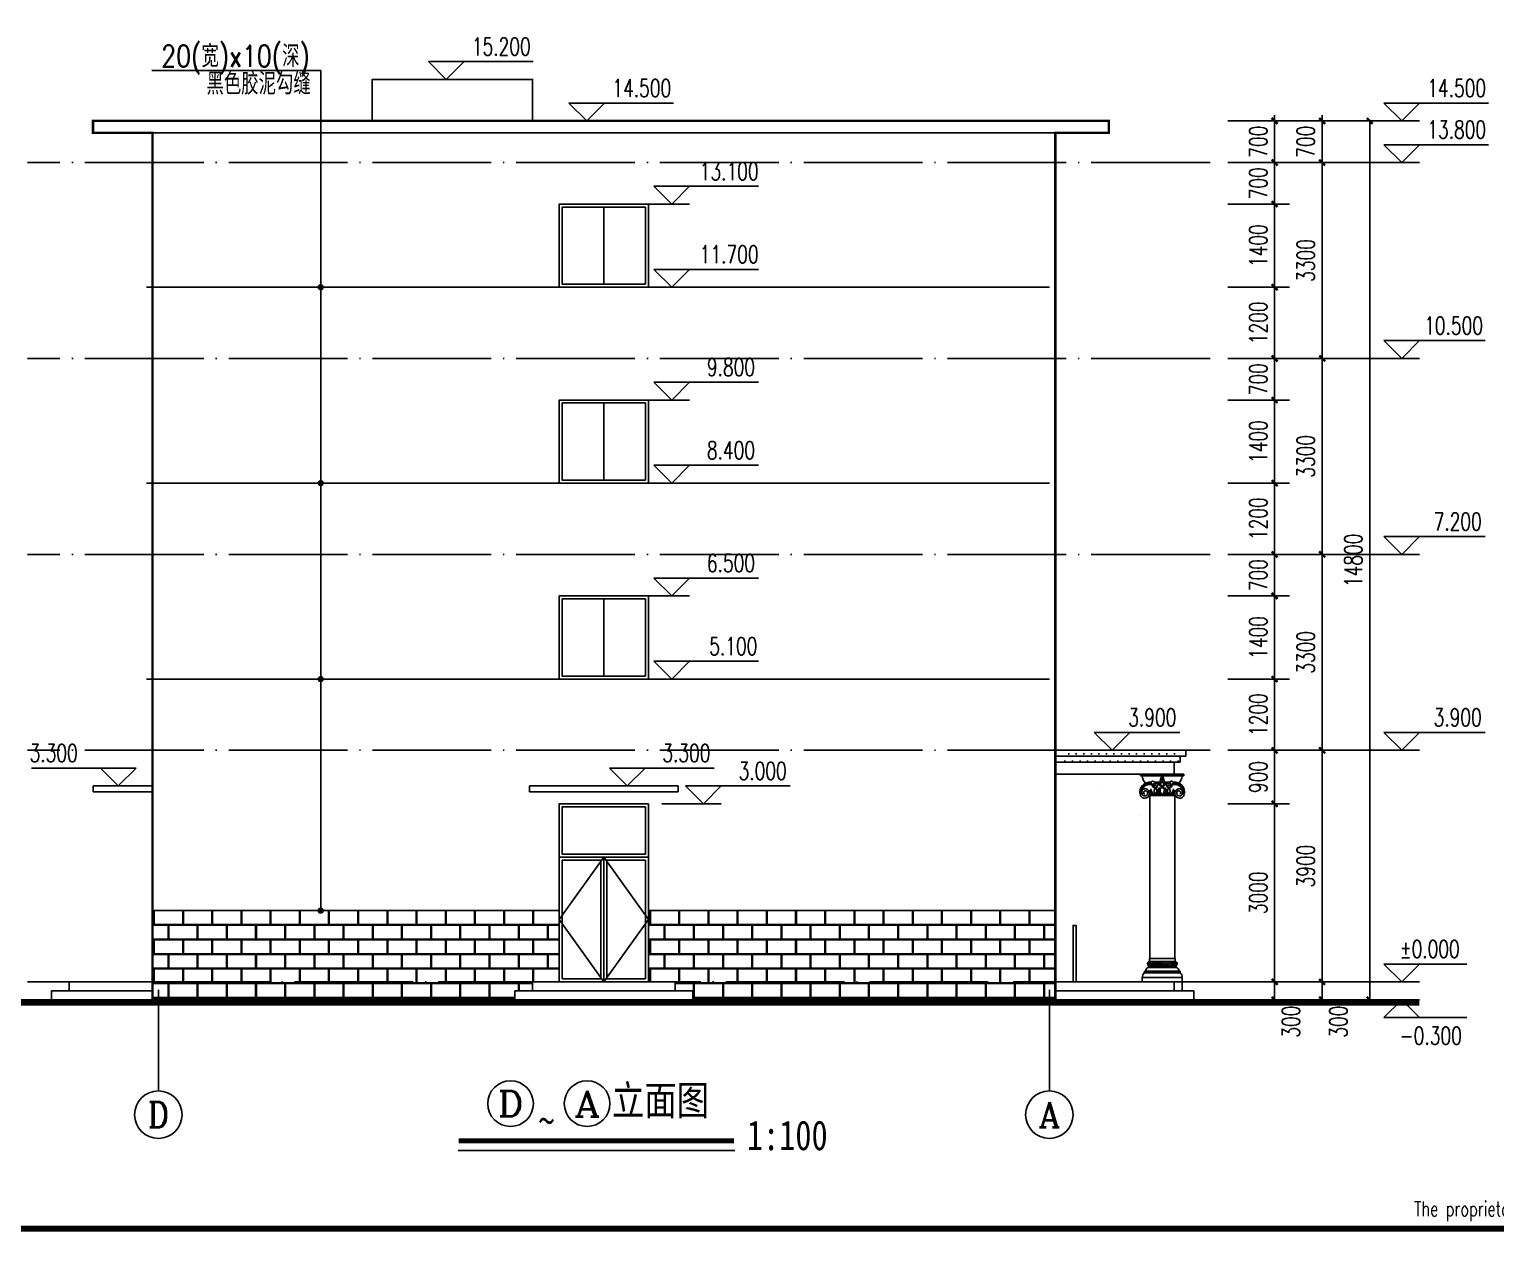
# Model space of a CAD drawing. Extents: x 5904849 to 6011887, y -826029 to -177002.
# Drawn here: x 5918846 to 5943531, y -678942 to -658691 of the extents above; entities that cross this region are included whole.
import ezdxf
from ezdxf.enums import TextEntityAlignment as Align

# ---------------------------------------------------------------- set-up
doc = ezdxf.new("R2010")
doc.units = 0
doc.header["$LTSCALE"] = 1000
doc.header["$MEASUREMENT"] = 0
doc.linetypes.add('DOTE', pattern=[2.42, 2, -0.2, 0.02, -0.2])
doc.layers.get('0').update_dxf_attribs({"linetype": 'CONTINUOUS'})
doc.layers.get('Defpoints').update_dxf_attribs({"linetype": 'CONTINUOUS'})
for name, color, linetype in [('0chuang', 5, 'CONTINUOUS'), ('AXIS', 3, 'CONTINUOUS'), ('AXIS_TEXT', 7, 'CONTINUOUS'), ('DIM_ELEV', 3, 'CONTINUOUS'), ('DOTE', 252, 'CONTINUOUS'), ('PUB_DIM', 3, 'CONTINUOUS'), ('PUB_HATCH', 8, 'CONTINUOUS'), ('PUB_TEXT', 7, 'CONTINUOUS'), ('PUB_TITLE', 4, 'CONTINUOUS'), ('WALL', 2, 'CONTINUOUS'), ('WINDOW', 4, 'CONTINUOUS'), ('图名', 15, 'CONTINUOUS'), ('填充', 251, 'CONTINUOUS')]:
    doc.layers.add(name, color=color, linetype=linetype)
doc.styles.add('_HZTXT', font='txt.shx', dxfattribs={"width": 0.8, "bigfont": 'HZTXT.shx'})
doc.styles.add('_TCH_AXIS', font='COMPLEX', dxfattribs={"bigfont": 'GBCBIG'})
doc.styles.add('_TCH_DIM', font='SIMPLEX', dxfattribs={"bigfont": 'GBCBIG'})
doc.styles.add('_TCH_DIM_T3', font='SIMPLEX', dxfattribs={"width": 0.705882, "bigfont": 'GBCBIG'})
doc.styles.add('COMPLEX', font='COMPLEX')
doc.styles.add('ECEC_TQ', font='txt_l.shx', dxfattribs={"bigfont": 'hztxt_l.shx'})
doc.styles.add('宋体', font='', dxfattribs={"width": 0.7})
doc.styles.get('宋体').set_extended_font_data('SimSun')
doc.dimstyles.new('_TCH_ARCH&&100', dxfattribs={"dimtxt": 297.5, "dimasz": 100, "dimexe": 250, "dimexo": 300, "dimgap": 126.25, "dimtad": 1, "dimdec": 0, "dimzin": 0, "dimdsep": 46, "dimtxsty": '_TCH_DIM_T3', "dimblk": 'ARCHTICK', "dimcen": 0.09, "dimclrt": 7, "dimazin": 2, "dimtfac": 1, "dimtdec": 0, "dimtix": 1, "dimtmove": 2, "dimatfit": 3, "dimfxl": 0, "dimtolj": 1, "dimtzin": 0, "dimarcsym": 0})

# ---------------------------------------------------------------- blocks, each defined once
blk = doc.blocks.new('_ArchTick')
at = {"color": 0, "linetype": 'ByBlock', "const_width": 0.4}
blk.add_lwpolyline([(-0.5, -0.5), (0.5, 0.5)], dxfattribs=at)
blk = doc.blocks.new('*D794')
at = {"layer": 'Defpoints', "color": 0}
for p in [(5938722, -660235), (5939810, -660235), (5938722, -660935)]:
    blk.add_point(p, dxfattribs=at)
at = {"layer": 'PUB_DIM', "color": 0, "lineweight": -2}
for p, q in [((5939022, -660235), (5940060, -660235)), ((5939810, -660235), (5939810, -660135)), ((5939810, -660935), (5939810, -660235)), ((5939022, -660935), (5940060, -660935)), ((5939810, -660935), (5939810, -661035))]:
    blk.add_line(p, q, dxfattribs=at)
at = {"layer": 'PUB_DIM', "color": 0, "lineweight": -2, "xscale": 100, "yscale": 100, "zscale": 100}
for p, rotation in [((5939810, -660235), 270), ((5939810, -660935), 90)]:
    blk.add_blockref('_ArchTick', p, dxfattribs=dict(at, rotation=rotation))
at = {"layer": 'PUB_DIM', "color": 7, "insert": (5939535, -660585), "char_height": 297.5, "attachment_point": 5, "rotation": 90, "style": '_TCH_DIM_T3'}
blk.add_mtext('\\A1;700', dxfattribs=at)
blk = doc.blocks.new('*D795')
at = {"layer": 'Defpoints', "color": 0}
for p in [(5938722, -660935), (5939810, -660935), (5938722, -661635)]:
    blk.add_point(p, dxfattribs=at)
at = {"layer": 'PUB_DIM', "color": 0, "lineweight": -2}
for p, q in [((5939022, -660935), (5940060, -660935)), ((5939810, -660935), (5939810, -660835)), ((5939810, -661635), (5939810, -660935)), ((5939022, -661635), (5940060, -661635)), ((5939810, -661635), (5939810, -661735))]:
    blk.add_line(p, q, dxfattribs=at)
at = {"layer": 'PUB_DIM', "color": 0, "lineweight": -2, "xscale": 100, "yscale": 100, "zscale": 100}
for p, rotation in [((5939810, -660935), 270), ((5939810, -661635), 90)]:
    blk.add_blockref('_ArchTick', p, dxfattribs=dict(at, rotation=rotation))
at = {"layer": 'PUB_DIM', "color": 7, "insert": (5939535, -661285), "char_height": 297.5, "attachment_point": 5, "rotation": 90, "style": '_TCH_DIM_T3'}
blk.add_mtext('\\A1;700', dxfattribs=at)
blk = doc.blocks.new('*D796')
at = {"layer": 'Defpoints', "color": 0}
for p in [(5938722, -661635), (5939810, -661635), (5938722, -663035)]:
    blk.add_point(p, dxfattribs=at)
at = {"layer": 'PUB_DIM', "color": 0, "lineweight": -2}
for p, q in [((5939022, -661635), (5940060, -661635)), ((5939810, -663035), (5939810, -661635)), ((5939022, -663035), (5940060, -663035))]:
    blk.add_line(p, q, dxfattribs=at)
at = {"layer": 'PUB_DIM', "color": 0, "lineweight": -2, "xscale": 100, "yscale": 100, "zscale": 100}
for p, rotation in [((5939810, -661635), 90), ((5939810, -663035), 270)]:
    blk.add_blockref('_ArchTick', p, dxfattribs=dict(at, rotation=rotation))
at = {"layer": 'PUB_DIM', "color": 7, "insert": (5939535, -662335), "char_height": 297.5, "attachment_point": 5, "rotation": 90, "style": '_TCH_DIM_T3'}
blk.add_mtext('\\A1;1400', dxfattribs=at)
blk = doc.blocks.new('*D797')
at = {"layer": 'Defpoints', "color": 0}
for p in [(5938722, -663035), (5939810, -663035), (5938722, -664235)]:
    blk.add_point(p, dxfattribs=at)
at = {"layer": 'PUB_DIM', "color": 0, "lineweight": -2}
for p, q in [((5939022, -663035), (5940060, -663035)), ((5939810, -664235), (5939810, -663035)), ((5939022, -664235), (5940060, -664235))]:
    blk.add_line(p, q, dxfattribs=at)
at = {"layer": 'PUB_DIM', "color": 0, "lineweight": -2, "xscale": 100, "yscale": 100, "zscale": 100}
for p, rotation in [((5939810, -663035), 90), ((5939810, -664235), 270)]:
    blk.add_blockref('_ArchTick', p, dxfattribs=dict(at, rotation=rotation))
at = {"layer": 'PUB_DIM', "color": 7, "insert": (5939535, -663635), "char_height": 297.5, "attachment_point": 5, "rotation": 90, "style": '_TCH_DIM_T3'}
blk.add_mtext('\\A1;1200', dxfattribs=at)
blk = doc.blocks.new('*D798')
at = {"layer": 'Defpoints', "color": 0}
for p in [(5938722, -664235), (5939810, -664235), (5938722, -664935)]:
    blk.add_point(p, dxfattribs=at)
at = {"layer": 'PUB_DIM', "color": 0, "lineweight": -2}
for p, q in [((5939022, -664235), (5940060, -664235)), ((5939810, -664235), (5939810, -664135)), ((5939810, -664935), (5939810, -664235)), ((5939022, -664935), (5940060, -664935)), ((5939810, -664935), (5939810, -665035))]:
    blk.add_line(p, q, dxfattribs=at)
at = {"layer": 'PUB_DIM', "color": 0, "lineweight": -2, "xscale": 100, "yscale": 100, "zscale": 100}
for p, rotation in [((5939810, -664235), 270), ((5939810, -664935), 90)]:
    blk.add_blockref('_ArchTick', p, dxfattribs=dict(at, rotation=rotation))
at = {"layer": 'PUB_DIM', "color": 7, "insert": (5939535, -664585), "char_height": 297.5, "attachment_point": 5, "rotation": 90, "style": '_TCH_DIM_T3'}
blk.add_mtext('\\A1;700', dxfattribs=at)
blk = doc.blocks.new('*D799')
at = {"layer": 'Defpoints', "color": 0}
for p in [(5938722, -664935), (5939810, -664935), (5938722, -666335)]:
    blk.add_point(p, dxfattribs=at)
at = {"layer": 'PUB_DIM', "color": 0, "lineweight": -2}
for p, q in [((5939022, -664935), (5940060, -664935)), ((5939810, -666335), (5939810, -664935)), ((5939022, -666335), (5940060, -666335))]:
    blk.add_line(p, q, dxfattribs=at)
at = {"layer": 'PUB_DIM', "color": 0, "lineweight": -2, "xscale": 100, "yscale": 100, "zscale": 100}
for p, rotation in [((5939810, -664935), 90), ((5939810, -666335), 270)]:
    blk.add_blockref('_ArchTick', p, dxfattribs=dict(at, rotation=rotation))
at = {"layer": 'PUB_DIM', "color": 7, "insert": (5939535, -665635), "char_height": 297.5, "attachment_point": 5, "rotation": 90, "style": '_TCH_DIM_T3'}
blk.add_mtext('\\A1;1400', dxfattribs=at)
blk = doc.blocks.new('*D800')
at = {"layer": 'Defpoints', "color": 0}
for p in [(5938722, -666335), (5939810, -666335), (5938722, -667535)]:
    blk.add_point(p, dxfattribs=at)
at = {"layer": 'PUB_DIM', "color": 0, "lineweight": -2}
for p, q in [((5939022, -666335), (5940060, -666335)), ((5939810, -667535), (5939810, -666335)), ((5939022, -667535), (5940060, -667535))]:
    blk.add_line(p, q, dxfattribs=at)
at = {"layer": 'PUB_DIM', "color": 0, "lineweight": -2, "xscale": 100, "yscale": 100, "zscale": 100}
for p, rotation in [((5939810, -666335), 90), ((5939810, -667535), 270)]:
    blk.add_blockref('_ArchTick', p, dxfattribs=dict(at, rotation=rotation))
at = {"layer": 'PUB_DIM', "color": 7, "insert": (5939535, -666935), "char_height": 297.5, "attachment_point": 5, "rotation": 90, "style": '_TCH_DIM_T3'}
blk.add_mtext('\\A1;1200', dxfattribs=at)
blk = doc.blocks.new('*D801')
at = {"layer": 'Defpoints', "color": 0}
for p in [(5938722, -667535), (5939810, -667535), (5938722, -668235)]:
    blk.add_point(p, dxfattribs=at)
at = {"layer": 'PUB_DIM', "color": 0, "lineweight": -2}
for p, q in [((5939810, -667535), (5939810, -667435)), ((5939022, -667535), (5940060, -667535)), ((5939810, -668235), (5939810, -667535)), ((5939022, -668235), (5940060, -668235)), ((5939810, -668235), (5939810, -668335))]:
    blk.add_line(p, q, dxfattribs=at)
at = {"layer": 'PUB_DIM', "color": 0, "lineweight": -2, "xscale": 100, "yscale": 100, "zscale": 100}
for p, rotation in [((5939810, -667535), 270), ((5939810, -668235), 90)]:
    blk.add_blockref('_ArchTick', p, dxfattribs=dict(at, rotation=rotation))
at = {"layer": 'PUB_DIM', "color": 7, "insert": (5939535, -667885), "char_height": 297.5, "attachment_point": 5, "rotation": 90, "style": '_TCH_DIM_T3'}
blk.add_mtext('\\A1;700', dxfattribs=at)
blk = doc.blocks.new('*D802')
at = {"layer": 'Defpoints', "color": 0}
for p in [(5938722, -668235), (5939810, -668235), (5938722, -669635)]:
    blk.add_point(p, dxfattribs=at)
at = {"layer": 'PUB_DIM', "color": 0, "lineweight": -2}
for p, q in [((5939022, -668235), (5940060, -668235)), ((5939810, -669635), (5939810, -668235)), ((5939022, -669635), (5940060, -669635))]:
    blk.add_line(p, q, dxfattribs=at)
at = {"layer": 'PUB_DIM', "color": 0, "lineweight": -2, "xscale": 100, "yscale": 100, "zscale": 100}
for p, rotation in [((5939810, -668235), 90), ((5939810, -669635), 270)]:
    blk.add_blockref('_ArchTick', p, dxfattribs=dict(at, rotation=rotation))
at = {"layer": 'PUB_DIM', "color": 7, "insert": (5939535, -668935), "char_height": 297.5, "attachment_point": 5, "rotation": 90, "style": '_TCH_DIM_T3'}
blk.add_mtext('\\A1;1400', dxfattribs=at)
blk = doc.blocks.new('*D803')
at = {"layer": 'Defpoints', "color": 0}
for p in [(5938722, -669635), (5939810, -669635), (5938722, -670835)]:
    blk.add_point(p, dxfattribs=at)
at = {"layer": 'PUB_DIM', "color": 0, "lineweight": -2}
for p, q in [((5939022, -669635), (5940060, -669635)), ((5939810, -670835), (5939810, -669635)), ((5939022, -670835), (5940060, -670835))]:
    blk.add_line(p, q, dxfattribs=at)
at = {"layer": 'PUB_DIM', "color": 0, "lineweight": -2, "xscale": 100, "yscale": 100, "zscale": 100}
for p, rotation in [((5939810, -669635), 90), ((5939810, -670835), 270)]:
    blk.add_blockref('_ArchTick', p, dxfattribs=dict(at, rotation=rotation))
at = {"layer": 'PUB_DIM', "color": 7, "insert": (5939535, -670235), "char_height": 297.5, "attachment_point": 5, "rotation": 90, "style": '_TCH_DIM_T3'}
blk.add_mtext('\\A1;1200', dxfattribs=at)
blk = doc.blocks.new('*D804')
at = {"layer": 'Defpoints', "color": 0}
for p in [(5938722, -670835), (5939810, -670835), (5938722, -671735)]:
    blk.add_point(p, dxfattribs=at)
at = {"layer": 'PUB_DIM', "color": 0, "lineweight": -2}
for p, q in [((5939022, -670835), (5940060, -670835)), ((5939810, -671735), (5939810, -670835)), ((5939022, -671735), (5940060, -671735))]:
    blk.add_line(p, q, dxfattribs=at)
at = {"layer": 'PUB_DIM', "color": 0, "lineweight": -2, "xscale": 100, "yscale": 100, "zscale": 100}
for p, rotation in [((5939810, -670835), 90), ((5939810, -671735), 270)]:
    blk.add_blockref('_ArchTick', p, dxfattribs=dict(at, rotation=rotation))
at = {"layer": 'PUB_DIM', "color": 7, "insert": (5939535, -671285), "char_height": 297.5, "attachment_point": 5, "rotation": 90, "style": '_TCH_DIM_T3'}
blk.add_mtext('\\A1;900', dxfattribs=at)
blk = doc.blocks.new('*D805')
at = {"layer": 'Defpoints', "color": 0}
for p in [(5938722, -671735), (5939810, -671735), (5938722, -674735)]:
    blk.add_point(p, dxfattribs=at)
at = {"layer": 'PUB_DIM', "color": 0, "lineweight": -2}
for p, q in [((5939022, -671735), (5940060, -671735)), ((5939810, -674735), (5939810, -671735)), ((5939022, -674735), (5940060, -674735))]:
    blk.add_line(p, q, dxfattribs=at)
at = {"layer": 'PUB_DIM', "color": 0, "lineweight": -2, "xscale": 100, "yscale": 100, "zscale": 100}
for p, rotation in [((5939810, -671735), 90), ((5939810, -674735), 270)]:
    blk.add_blockref('_ArchTick', p, dxfattribs=dict(at, rotation=rotation))
at = {"layer": 'PUB_DIM', "color": 7, "insert": (5939535, -673235), "char_height": 297.5, "attachment_point": 5, "rotation": 90, "style": '_TCH_DIM_T3'}
blk.add_mtext('\\A1;3000', dxfattribs=at)
blk = doc.blocks.new('*D806')
at = {"layer": 'Defpoints', "color": 0}
for p in [(5938722, -674735), (5939810, -674735), (5938722, -675035)]:
    blk.add_point(p, dxfattribs=at)
at = {"layer": 'PUB_DIM', "color": 0, "lineweight": -2}
for p, q in [((5939022, -674735), (5940060, -674735)), ((5939810, -675035), (5939810, -674735)), ((5939022, -675035), (5940060, -675035))]:
    blk.add_line(p, q, dxfattribs=at)
at = {"layer": 'PUB_DIM', "color": 0, "lineweight": -2, "xscale": 100, "yscale": 100, "zscale": 100}
for p, rotation in [((5939810, -674735), 90), ((5939810, -675035), 270)]:
    blk.add_blockref('_ArchTick', p, dxfattribs=dict(at, rotation=rotation))
at = {"layer": 'PUB_DIM', "color": 7, "insert": (5940085, -675405), "char_height": 297.5, "attachment_point": 5, "rotation": 90, "style": '_TCH_DIM_T3'}
blk.add_mtext('\\A1;300', dxfattribs=at)
blk = doc.blocks.new('*D807')
at = {"layer": 'Defpoints', "color": 0}
for p in [(5938722, -660235), (5941410, -660235), (5938722, -675035)]:
    blk.add_point(p, dxfattribs=at)
at = {"layer": 'PUB_DIM', "color": 0, "lineweight": -2}
for p, q in [((5939022, -660235), (5941660, -660235)), ((5941410, -675035), (5941410, -660235)), ((5939022, -675035), (5941660, -675035))]:
    blk.add_line(p, q, dxfattribs=at)
at = {"layer": 'PUB_DIM', "color": 0, "lineweight": -2, "xscale": 100, "yscale": 100, "zscale": 100}
for p, rotation in [((5941410, -660235), 90), ((5941410, -675035), 270)]:
    blk.add_blockref('_ArchTick', p, dxfattribs=dict(at, rotation=rotation))
at = {"layer": 'PUB_DIM', "color": 7, "insert": (5941135, -667635), "char_height": 297.5, "attachment_point": 5, "rotation": 90, "style": '_TCH_DIM_T3'}
blk.add_mtext('\\A1;14800', dxfattribs=at)
blk = doc.blocks.new('*D808')
at = {"layer": 'Defpoints', "color": 0}
for p in [(5938722, -660235), (5940610, -660235), (5938722, -660935)]:
    blk.add_point(p, dxfattribs=at)
at = {"layer": 'PUB_DIM', "color": 0, "lineweight": -2}
for p, q in [((5939022, -660235), (5940860, -660235)), ((5940610, -660235), (5940610, -660135)), ((5940610, -660935), (5940610, -660235)), ((5939022, -660935), (5940860, -660935)), ((5940610, -660935), (5940610, -661035))]:
    blk.add_line(p, q, dxfattribs=at)
at = {"layer": 'PUB_DIM', "color": 0, "lineweight": -2, "xscale": 100, "yscale": 100, "zscale": 100}
for p, rotation in [((5940610, -660235), 270), ((5940610, -660935), 90)]:
    blk.add_blockref('_ArchTick', p, dxfattribs=dict(at, rotation=rotation))
at = {"layer": 'PUB_DIM', "color": 7, "insert": (5940335, -660585), "char_height": 297.5, "attachment_point": 5, "rotation": 90, "style": '_TCH_DIM_T3'}
blk.add_mtext('\\A1;700', dxfattribs=at)
blk = doc.blocks.new('*D809')
at = {"layer": 'Defpoints', "color": 0}
for p in [(5938722, -660935), (5940610, -660935), (5938722, -664235)]:
    blk.add_point(p, dxfattribs=at)
at = {"layer": 'PUB_DIM', "color": 0, "lineweight": -2}
for p, q in [((5939022, -660935), (5940860, -660935)), ((5940610, -664235), (5940610, -660935)), ((5939022, -664235), (5940860, -664235))]:
    blk.add_line(p, q, dxfattribs=at)
at = {"layer": 'PUB_DIM', "color": 0, "lineweight": -2, "xscale": 100, "yscale": 100, "zscale": 100}
for p, rotation in [((5940610, -660935), 90), ((5940610, -664235), 270)]:
    blk.add_blockref('_ArchTick', p, dxfattribs=dict(at, rotation=rotation))
at = {"layer": 'PUB_DIM', "color": 7, "insert": (5940335, -662585), "char_height": 297.5, "attachment_point": 5, "rotation": 90, "style": '_TCH_DIM_T3'}
blk.add_mtext('\\A1;3300', dxfattribs=at)
blk = doc.blocks.new('*D810')
at = {"layer": 'Defpoints', "color": 0}
for p in [(5938722, -664235), (5940610, -664235), (5938722, -667535)]:
    blk.add_point(p, dxfattribs=at)
at = {"layer": 'PUB_DIM', "color": 0, "lineweight": -2}
for p, q in [((5939022, -664235), (5940860, -664235)), ((5940610, -667535), (5940610, -664235)), ((5939022, -667535), (5940860, -667535))]:
    blk.add_line(p, q, dxfattribs=at)
at = {"layer": 'PUB_DIM', "color": 0, "lineweight": -2, "xscale": 100, "yscale": 100, "zscale": 100}
for p, rotation in [((5940610, -664235), 90), ((5940610, -667535), 270)]:
    blk.add_blockref('_ArchTick', p, dxfattribs=dict(at, rotation=rotation))
at = {"layer": 'PUB_DIM', "color": 7, "insert": (5940335, -665885), "char_height": 297.5, "attachment_point": 5, "rotation": 90, "style": '_TCH_DIM_T3'}
blk.add_mtext('\\A1;3300', dxfattribs=at)
blk = doc.blocks.new('*D811')
at = {"layer": 'Defpoints', "color": 0}
for p in [(5938722, -667535), (5940610, -667535), (5938722, -670835)]:
    blk.add_point(p, dxfattribs=at)
at = {"layer": 'PUB_DIM', "color": 0, "lineweight": -2}
for p, q in [((5939022, -667535), (5940860, -667535)), ((5940610, -670835), (5940610, -667535)), ((5939022, -670835), (5940860, -670835))]:
    blk.add_line(p, q, dxfattribs=at)
at = {"layer": 'PUB_DIM', "color": 0, "lineweight": -2, "xscale": 100, "yscale": 100, "zscale": 100}
for p, rotation in [((5940610, -667535), 90), ((5940610, -670835), 270)]:
    blk.add_blockref('_ArchTick', p, dxfattribs=dict(at, rotation=rotation))
at = {"layer": 'PUB_DIM', "color": 7, "insert": (5940335, -669185), "char_height": 297.5, "attachment_point": 5, "rotation": 90, "style": '_TCH_DIM_T3'}
blk.add_mtext('\\A1;3300', dxfattribs=at)
blk = doc.blocks.new('*D812')
at = {"layer": 'Defpoints', "color": 0}
for p in [(5938722, -670835), (5940610, -670835), (5938722, -674735)]:
    blk.add_point(p, dxfattribs=at)
at = {"layer": 'PUB_DIM', "color": 0, "lineweight": -2}
for p, q in [((5939022, -670835), (5940860, -670835)), ((5940610, -674735), (5940610, -670835)), ((5939022, -674735), (5940860, -674735))]:
    blk.add_line(p, q, dxfattribs=at)
at = {"layer": 'PUB_DIM', "color": 0, "lineweight": -2, "xscale": 100, "yscale": 100, "zscale": 100}
for p, rotation in [((5940610, -670835), 90), ((5940610, -674735), 270)]:
    blk.add_blockref('_ArchTick', p, dxfattribs=dict(at, rotation=rotation))
at = {"layer": 'PUB_DIM', "color": 7, "insert": (5940335, -672785), "char_height": 297.5, "attachment_point": 5, "rotation": 90, "style": '_TCH_DIM_T3'}
blk.add_mtext('\\A1;3900', dxfattribs=at)
blk = doc.blocks.new('*D813')
at = {"layer": 'Defpoints', "color": 0}
for p in [(5938722, -674735), (5940610, -674735), (5938722, -675035)]:
    blk.add_point(p, dxfattribs=at)
at = {"layer": 'PUB_DIM', "color": 0, "lineweight": -2}
for p, q in [((5939022, -674735), (5940860, -674735)), ((5940610, -675035), (5940610, -674735)), ((5939022, -675035), (5940860, -675035))]:
    blk.add_line(p, q, dxfattribs=at)
at = {"layer": 'PUB_DIM', "color": 0, "lineweight": -2, "xscale": 100, "yscale": 100, "zscale": 100}
for p, rotation in [((5940610, -674735), 90), ((5940610, -675035), 270)]:
    blk.add_blockref('_ArchTick', p, dxfattribs=dict(at, rotation=rotation))
at = {"layer": 'PUB_DIM', "color": 7, "insert": (5940885, -675405), "char_height": 297.5, "attachment_point": 5, "rotation": 90, "style": '_TCH_DIM_T3'}
blk.add_mtext('\\A1;300', dxfattribs=at)
blk = doc.blocks.new('_AXISO')
blk.add_circle((0, 0), 0.5)
at = {"layer": 'AXIS_TEXT', "style": 'COMPLEX', "width": 1.041667}
blk.add_attdef('A', text='', height=0.56, dxfattribs=at).set_placement((-0.25, -0.28), (0.25, -0.28), align=Align.FIT)
blk = doc.blocks.new('$elev$00001590')
for p, q in [((-242, 1500, 0), (242, 1500, 0)), ((-242, 1500, 0), (-242, 1476, 0)), ((242, 1500, 0), (242, 1476, 0)), ((-242, 1476, 0), (-224, 1476, 0)), ((-224, 1476, 0), (-4, 1476, 0)), ((0, 1438, 0), (0, 1383, 0)), ((0, 1331, 0), (0, 1313, 0)), ((4, 1476, 0), (224, 1476, 0)), ((242, 1476, 0), (224, 1476, 0)), ((-146, 1191, 0), (147, 1191, 0)), ((-143, 1206, 0), (144, 1206, 0)), ((-139, 1190, 0), (-139, -1164, 0)), ((141, 1190, 0), (141, -1164, 0)), ((-155, -1266, 0), (156, -1266, 0)), ((-155, -1266, 0), (-155, -1292, 0)), ((-155, -1266, 0), (-155, -1266, 0)), ((-155, -1292, 0), (156, -1292, 0)), ((-144, -1206, 0), (-149, -1206, 0)), ((-139, -1164, 0), (-144, -1164, 0)), ((-144, -1164, 0), (-144, -1206, 0)), ((-144, -1206, 0), (145, -1206, 0)), ((-139, -1164, 0), (141, -1164, 0)), ((141, -1164, 0), (145, -1164, 0)), ((145, -1164, 0), (145, -1206, 0)), ((145, -1206, 0), (153, -1206, 0)), ((155, -1266, 0), (156, -1266, 0)), ((156, -1266, 0), (156, -1292, 0)), ((156, -1292, 0), (156, -1292, 0)), ((156, -1292, 0), (156, -1292, 0)), ((-223, -1435, 0), (224, -1435, 0)), ((-223, -1435, 0), (-223, -1500, 0)), ((-200, -1346, 0), (-200, -1370, 0)), ((-187, -1346, 0), (-200, -1346, 0)), ((-200, -1370, 0), (202, -1370, 0)), ((-187, -1346, 0), (188, -1346, 0)), ((188, -1346, 0), (188, -1346, 0)), ((188, -1346, 0), (202, -1346, 0)), ((202, -1346, 0), (202, -1370, 0)), ((224, -1435, 0), (224, -1500, 0)), ((-223, -1500, 0), (224, -1500, 0))]:
    blk.add_line(p, q)
for centre, major_axis, start_param, end_param in [((-36, 1496, 0), (0, 11.1), 1.231515, 3.197692), ((-25, 1447, 0), (0, 40.6), -0.628689, 0.331096), ((25, 1447, 0), (0, 40.6), -0.331096, 0.628689), ((36, 1496, 0), (0, 11.1), 3.085493, 5.05167), ((-141, 1240, 0), (0, 143), -0.153743, 1.832178), ((-136, 1230, 0), (0, 136), -0.128493, 1.722747), ((-142, 1237, 0), (0, 114), -0.296629, 1.342633), ((-98, 1485, 0), (0, 165), 1.626158, 2.352357), ((-105, 1375, 0), (0, 25), 4.712389, 10.995574), ((-73, 1356, 0), (0, 56.3), 1.643825, 3.032842), ((-78, 1296, 0), (0, 42.5), -0.743753, 0.743753), ((-78, 1329, 0), (0, 22.3), 1.987184, 4.296001), ((-63, 981, 0), (0, 382), -0.113047, 0.098894), ((-56, 965, 0), (0, 419), -0.099826, 0.099826), ((-55, 1129, 0), (0, 243), -0.142951, 0.176328), ((-86, 1346, 0), (0, 50.2), 3.5159, 5.00547), ((3, 1356, 0), (0, 43), 0.931621, 3.071841), ((190, 1358, 0), (0, 280), 1.195524, 1.488794), ((0, 1357, 0), (0, 26), 4.712389, 10.995574), ((-52, 1377, 0), (0, 68.9), -1.476342, -0.737444), ((-11, 1471, 0), (0, 10.4), 3.375246, 5.654496), ((-44, 1426, 0), (0, 58.9), 4.557562, 5.357474), ((44, 1426, 0), (0, 58.9), 0.925711, 1.725624), ((52, 1377, 0), (0, 68.9), 0.737444, 1.476342), ((-3, 1356, 0), (0, 43), 3.211344, 5.351564), ((11, 1471, 0), (0, 10.4), 0.628689, 2.907939), ((-190, 1358, 0), (0, 280), -1.488794, -1.195524), ((56, 965, 0), (0, 419), -0.099826, 0.099826), ((55, 1129, 0), (0, 243), -0.176328, 0.142951), ((63, 981, 0), (0, 382), -0.098894, 0.113047), ((86, 1346, 0), (0, 50.2), 1.277715, 2.767285), ((78, 1296, 0), (0, 42.5), -0.743753, 0.743753), ((78, 1329, 0), (0, 22.3), 1.987184, 4.296001), ((73, 1356, 0), (0, 56.3), 3.250343, 4.63936), ((105, 1375, 0), (0, 25), -1.570796, 4.712389), ((142, 1237, 0), (0, 114), -1.342633, 0.296629), ((136, 1230, 0), (0, 136), 4.560439, 6.411679), ((141, 1240, 0), (0, 143), 4.451007, 6.436928), ((98, 1485, 0), (0, 165), 3.930828, 4.657027), ((-195, 1220, 0), (0, 69.1), 1.832178, 5.952229), ((-191, 1236, 0), (0, 52.1), -0.330956, 3.010083), ((-188, 1233, 0), (0, 26.6), -0.512375, 2.726161), ((-192, 1223, 0), (0, 38.3), 3.010083, 5.770811), ((-69, 1279, 0), (0, 91.9), 1.703896, 2.463021), ((-13, 1319, 0), (0, 154), 1.778544, 2.396987), ((-38, 1258, 0), (0, 66.4), 0.889141, 2.486817), ((-131, 1249, 0), (0, 91.9), 4.210863, 5.292356), ((134, 1274, 0), (0, 242), 1.509356, 1.826866), ((22, 1272, 0), (0, 80.2), 1.120444, 2.310956), ((-8, 1282, 0), (0, 21.2), -0.530735, 1.759459), ((42, 1272, 0), (0, 86.7), 1.507748, 2.446348), ((8, 1282, 0), (0, 21.2), 4.523727, 6.81392), ((-42, 1272, 0), (0, 86.7), 3.836837, 4.775437), ((-22, 1272, 0), (0, 80.2), 3.972229, 5.162741), ((-134, 1274, 0), (0, 242), 4.456319, 4.773829), ((131, 1249, 0), (0, 91.9), 0.990829, 2.072322), ((38, 1258, 0), (0, 66.4), 3.796368, 5.394044), ((13, 1319, 0), (0, 154), 3.886199, 4.504641), ((69, 1279, 0), (0, 91.9), 3.820165, 4.579289), ((195, 1220, 0), (0, 69.1), 0.330956, 4.451007), ((192, 1223, 0), (0, 38.3), 0.512375, 3.273102), ((191, 1236, 0), (0, 52.1), 3.273102, 6.614142), ((188, 1233, 0), (0, 26.6), 3.557024, 6.79556), ((-146, -1344, 0), (0, 52.7), 0.212863, 1.606025), ((-137, -1239, 0), (0, 35.7), 0.448455, 2.438069), ((-101, -1210, 0), (0, 74.8), 1.685878, 2.419567), ((-72, -1185, 0), (0, 101), 1.789216, 2.520705), ((-71, -1195, 0), (0, 77.6), 1.720938, 2.725614), ((-50, -1195, 0), (0, 77.6), 1.720938, 2.725614), ((-33, -1195, 0), (0, 77.6), 1.720938, 2.725614), ((-14, -1195, 0), (0, 77.6), 1.720938, 2.725614), ((6, -1195, 0), (0, 77.6), 1.720938, 2.725614), ((24, -1195, 0), (0, 77.6), 1.720938, 2.725614), ((42, -1195, 0), (0, 77.6), 1.720938, 2.725614), ((63, -1195, 0), (0, 77.6), 1.720938, 2.725614), ((86, -1195, 0), (0, 77.6), 1.720938, 2.725614), ((105, -1195, 0), (0, 77.6), 1.720938, 2.725614), ((129, -1195, 0), (0, 77.6), 1.720938, 2.725614), ((151, -1195, 0), (0, 77.6), 1.720938, 2.725614), ((164, -1199, 0), (0, 70), 1.671424, 2.820273), ((191, -1181, 0), (0, 84.8), 1.880244, 2.66844), ((204, -1166, 0), (0, 87.4), 2.058954, 2.545087), ((144, -1237, 0), (0, 32.5), 3.612051, 5.915681), ((148, -1344, 0), (0, 52.7), 4.67716, 6.070323), ((-167, -1429, 0), (0, 73.7), 0.636006, 1.651851), ((168, -1429, 0), (0, 73.7), 4.631335, 5.647179)]:
    blk.add_ellipse(centre, major_axis=major_axis, ratio=0.765285, start_param=start_param, end_param=end_param)

msp = doc.modelspace()

# ---------------------------------------------------------------- hatches: boundary and pattern name
at = {"layer": '填充'}
h = msp.add_hatch(dxfattribs=at)
h.set_pattern_fill('DOTS', color=0, scale=80)
h.set_pattern_definition([(0, (5432534.77, 240714.44), (63.5, 127), [0, -127])])
h.paths.add_polyline_path([(5938220.7, -670834.9), (5936226, -670834.9), (5936223.4, -671034.9), (5938218, -671034.9)])
h = msp.add_hatch(dxfattribs=at)
h.set_pattern_fill('AR-B816C', color=256, scale=200)
h.set_pattern_definition([(0, (3249534.3, -43333.64), (245.692378, 245.692378), [479.86793, -11.51682]), (0, (3249288.6, -43322.12), (245.692378, 245.692378), [479.86793, -11.51682]), (90, (3249534.3, -43333.64), (-245.692378, 245.692378), [-257.20918, 234.17555]), (90, (3249522.77, -43333.64), (-245.692378, 245.692378), [-257.20918, 234.17555])])
h.paths.add_polyline_path([(5927768, -673534.9), (5921318, -673534.9), (5921018, -673534.9), (5921018, -674734.9), (5927768, -674734.9)])
h.paths.add_polyline_path([(5921018, -673534.9), (5920918, -673534.9), (5920918, -674734.9), (5921018, -674734.9)])
h.paths.add_polyline_path([(5921018, -674871.5), (5921018, -674734.9), (5920918, -674734.9), (5920918, -675034.9), (5921018, -675034.9)])
h.paths.add_polyline_path([(5927318, -674734.9), (5921018, -674734.9), (5921018, -675034.9), (5927018, -675034.9), (5927018, -674884.9), (5927318, -674884.9)])
h.paths.add_polyline_path([(5936018, -674734.9), (5929718, -674734.9), (5929718, -674884.9), (5930018, -674884.9), (5930018, -675034.9), (5936018, -675034.9), (5936018, -674871.5)])
h.paths.add_polyline_path([(5936018, -673534.9), (5929268, -673534.9), (5929268, -674734.9), (5929718, -674734.9), (5936018, -674734.9)])
h.paths.add_polyline_path([(5936118, -674734.9), (5936018, -674734.9), (5936018, -675034.9), (5936118, -675034.9)])
h.paths.add_polyline_path([(5936118, -673534.9), (5936018, -673534.9), (5936018, -674734.9), (5936118, -674734.9)])

# ---------------------------------------------------------------- linework, layer by layer
for p, q in [((5919918, -660234.9), (5919918, -660434.9)), ((5937018, -660234.9), (5919918, -660234.9)), ((5937018, -660234.9), (5937018, -660434.9)), ((5937018, -660434.9), (5919918, -660434.9)), ((5919218, -674884.9), (5920918, -674884.9)), ((5919218, -675034.9), (5919218, -674884.9)), ((5919518, -674734.9), (5920918, -674734.9)), ((5919518, -674884.9), (5919518, -674734.9)), ((5930018, -674884.9), (5927018, -674884.9)), ((5929718, -674734.9), (5927318, -674734.9)), ((5937718, -674734.9), (5936118, -674734.9)), ((5938448.2, -674884.9), (5936118, -674884.9)), ((5938118, -674884.9), (5938118, -674734.9))]:
    msp.add_line(p, q)
at = {"linetype": 'ByBlock'}
for p, q in [((5936118, -670834.9), (5938318, -670834.9)), ((5936118, -670934.9), (5938318, -670934.9)), ((5938218, -671034.9), (5938218, -670934.9)), ((5938318, -670934.9), (5938318, -670834.9)), ((5936118, -671034.9), (5938218, -671034.9)), ((5938118, -671234.9), (5938118, -671034.9)), ((5938118, -671034.9), (5938118, -671234.9)), ((5936118, -671234.9), (5938118, -671234.9)), ((5938118, -674884.9), (5938118, -674734.9)), ((5938118, -674734.9), (5938118, -674884.9)), ((5938448.2, -675034.9), (5938448.2, -674884.9))]:
    msp.add_line(p, q, dxfattribs=at)
at = {"color": 0}
for points in [[(5924618, -660234.9), (5924618, -659534.9), (5927318, -659534.9), (5927318, -660234.9)], [(5936468, -674734.9), (5936468, -673784.9), (5936418, -673784.9), (5936418, -674734.9)]]:
    msp.add_lwpolyline(points, dxfattribs=at)
at = {"color": 0, "const_width": 40}
msp.add_lwpolyline([(5920918, -675034.9), (5920918, -660434.9), (5919918, -660434.9), (5919918, -660234.9), (5937018, -660234.9), (5937018, -660434.9), (5936118, -660434.9), (5936118, -675034.9)], dxfattribs=at)
for points in [[(5929268, -663034.9), (5927768, -663034.9), (5927768, -661634.9), (5929268, -661634.9)], [(5929268, -666334.9), (5927768, -666334.9), (5927768, -664934.9), (5929268, -664934.9)], [(5929268, -669634.9), (5927768, -669634.9), (5927768, -668234.9), (5929268, -668234.9)]]:
    msp.add_lwpolyline(points, close=True)
at = {"layer": '0chuang'}
for p, q in [((5927768, -672634.9), (5929268, -672634.9)), ((5927768, -672634.9), (5927768, -674734.9)), ((5928518, -674734.9), (5928518, -672634.9)), ((5928518, -674734.9), (5928518, -672634.9)), ((5929268, -672634.9), (5929268, -674734.9)), ((5928468, -672684.9), (5927818, -672684.9)), ((5927818, -674684.9), (5927818, -672684.9)), ((5928468, -672684.9), (5928468, -674684.9)), ((5928568, -672684.9), (5929218, -672684.9)), ((5928568, -672684.9), (5928568, -674684.9)), ((5929218, -674684.9), (5929218, -672684.9)), ((5927768, -674734.9), (5928518, -674734.9)), ((5928468, -674684.9), (5927818, -674684.9)), ((5929268, -674734.9), (5928518, -674734.9)), ((5928568, -674684.9), (5929218, -674684.9))]:
    msp.add_line(p, q, dxfattribs=at)
for points in [[(5929268, -671734.9), (5927768, -671734.9), (5927768, -672634.9), (5929268, -672634.9)], [(5929218, -671784.9), (5927818, -671784.9), (5927818, -672584.9), (5929218, -672584.9)]]:
    msp.add_lwpolyline(points, close=True, dxfattribs=at)
at = {"layer": 'AXIS'}
for p, q in [((5920909, -659386.2), (5923751.6, -659386.2)), ((5923751.6, -659386.2), (5923751.6, -673534.9))]:
    msp.add_line(p, q, dxfattribs=at)
at = {"layer": 'AXIS', "linetype": 'ByBlock'}
for p, q in [((5921018, -674871.5), (5921018, -676571.5)), ((5936018, -674871.5), (5936018, -676571.5))]:
    msp.add_line(p, q, dxfattribs=at)
at = {"layer": 'DIM_ELEV'}
for p, q in [((5925863.7, -659534.9), (5925563.7, -659234.9)), ((5925563.7, -659234.9), (5927325.5, -659234.9)), ((5925863.7, -659534.9), (5926163.7, -659234.9)), ((5925163.7, -659534.9), (5926163.7, -659534.9)), ((5928229.5, -660234.9), (5927929.5, -659934.9)), ((5927929.5, -659934.9), (5929691.4, -659934.9)), ((5928229.5, -660234.9), (5928529.5, -659934.9)), ((5941948.7, -660234.9), (5941648.7, -659934.9)), ((5941648.7, -659934.9), (5943410.6, -659934.9)), ((5941948.7, -660234.9), (5942248.7, -659934.9)), ((5927529.5, -660234.9), (5928529.5, -660234.9)), ((5941248.7, -660234.9), (5942248.7, -660234.9)), ((5941948.7, -660934.9), (5941648.7, -660634.9)), ((5941648.7, -660634.9), (5943410.6, -660634.9)), ((5941948.7, -660934.9), (5942248.7, -660634.9)), ((5941248.7, -660934.9), (5942248.7, -660934.9)), ((5929660.7, -661634.9), (5929360.7, -661334.9)), ((5929360.7, -661334.9), (5931122.5, -661334.9)), ((5929660.7, -661634.9), (5929960.7, -661334.9)), ((5928960.7, -661634.9), (5929960.7, -661634.9)), ((5929660.7, -663034.9), (5929360.7, -662734.9)), ((5929360.7, -662734.9), (5931122.5, -662734.9)), ((5929660.7, -663034.9), (5929960.7, -662734.9)), ((5928960.7, -663034.9), (5929960.7, -663034.9)), ((5941948.7, -664234.9), (5941648.7, -663934.9)), ((5941648.7, -663934.9), (5943356.9, -663934.9)), ((5941948.7, -664234.9), (5942248.7, -663934.9)), ((5940820.1, -664234.9), (5942248.7, -664234.9)), ((5929660.7, -664934.9), (5929360.7, -664634.9)), ((5929360.7, -664634.9), (5931122.5, -664634.9)), ((5929660.7, -664934.9), (5929960.7, -664634.9)), ((5928960.7, -664934.9), (5929960.7, -664934.9)), ((5929660.7, -666334.9), (5929360.7, -666034.9)), ((5929360.7, -666034.9), (5931122.5, -666034.9)), ((5929660.7, -666334.9), (5929960.7, -666034.9)), ((5928960.7, -666334.9), (5929960.7, -666334.9)), ((5941948.7, -667534.9), (5941648.7, -667234.9)), ((5941648.7, -667234.9), (5943356.9, -667234.9)), ((5941948.7, -667534.9), (5942248.7, -667234.9)), ((5940820.1, -667534.9), (5942248.7, -667534.9)), ((5929660.7, -668234.9), (5929360.7, -667934.9)), ((5929360.7, -667934.9), (5931122.5, -667934.9)), ((5929660.7, -668234.9), (5929960.7, -667934.9)), ((5928960.7, -668234.9), (5929960.7, -668234.9)), ((5929660.7, -669634.9), (5929360.7, -669334.9)), ((5929360.7, -669334.9), (5931122.5, -669334.9)), ((5929660.7, -669634.9), (5929960.7, -669334.9)), ((5928960.7, -669634.9), (5929960.7, -669634.9)), ((5937072.6, -670834.9), (5936772.6, -670534.9)), ((5936772.6, -670534.9), (5938214.9, -670534.9)), ((5937072.6, -670834.9), (5937372.6, -670534.9)), ((5941948.7, -670834.9), (5941648.7, -670534.9)), ((5941648.7, -670534.9), (5943356.9, -670534.9)), ((5941948.7, -670834.9), (5942248.7, -670534.9)), ((5940820.1, -670834.9), (5942248.7, -670834.9)), ((5920643.1, -671134.9), (5918881.2, -671134.9)), ((5920343.1, -671434.9), (5920043.1, -671134.9)), ((5920343.1, -671434.9), (5920643.1, -671134.9)), ((5928910.7, -671434.9), (5928610.7, -671134.9)), ((5928610.7, -671134.9), (5930372.5, -671134.9)), ((5928910.7, -671434.9), (5929210.7, -671134.9)), ((5928210.7, -671434.9), (5929210.7, -671434.9)), ((5930194.7, -671734.9), (5929894.7, -671434.9)), ((5929894.7, -671434.9), (5931656.5, -671434.9)), ((5930194.7, -671734.9), (5930494.7, -671434.9)), ((5929494.7, -671734.9), (5930494.7, -671734.9)), ((5941948.7, -674734.9), (5941648.7, -674434.9)), ((5941648.7, -674434.9), (5943047.6, -674434.9)), ((5941948.7, -674734.9), (5942248.7, -674434.9)), ((5940820.1, -674734.9), (5942248.7, -674734.9)), ((5941248.7, -675034.9), (5942248.7, -675034.9)), ((5941948.7, -675034.9), (5941648.7, -675334.9)), ((5941948.7, -675034.9), (5942248.7, -675334.9)), ((5941648.7, -675334.9), (5943047.6, -675334.9))]:
    msp.add_line(p, q, dxfattribs=at)
at = {"layer": 'DOTE', "linetype": 'DOTE'}
for p, q in [((5938722.2, -660934.9), (5918813.9, -660934.9)), ((5938722.2, -664234.9), (5918813.9, -664234.9)), ((5938722.2, -667534.9), (5918813.9, -667534.9)), ((5938722.2, -670834.9), (5918813.9, -670834.9)), ((5942248.7, -674734.9), (5918813.9, -674734.9))]:
    msp.add_line(p, q, dxfattribs=at)
at = {"layer": 'PUB_DIM'}
msp.add_line((5939322.2, -660934.9), (5942248.7, -660934.9), dxfattribs=at)
at = {"layer": 'PUB_DIM', "const_width": 53.1}
for points in [[(5923724.8, -663035.1, 1), (5923778.4, -663035.1, 1)], [(5923724.8, -666335.1, 1), (5923778.4, -666335.1, 1)], [(5923724.8, -669635.1, 1), (5923778.4, -669635.1, 1)], [(5923724.8, -673535.1, 1), (5923778.4, -673535.1, 1)]]:
    msp.add_lwpolyline(points, format="xyb", close=True, dxfattribs=at)
at = {"layer": 'PUB_HATCH', "color": 23}
for p, q in [((5920918, -660434.9), (5920918, -675034.9)), ((5936118, -660434.9), (5936118, -675034.9)), ((5920918, -671434.9), (5919918, -671434.9)), ((5919918, -671534.9), (5919918, -671434.9)), ((5929768, -671434.9), (5927268, -671434.9)), ((5927268, -671534.9), (5927268, -671434.9)), ((5929768, -671534.9), (5929768, -671434.9)), ((5920918, -671534.9), (5919918, -671534.9)), ((5929768, -671534.9), (5927268, -671534.9))]:
    msp.add_line(p, q, dxfattribs=at)
at = {"layer": 'PUB_HATCH'}
msp.add_line((5928518, -674684.9), (5928518, -672684.9), dxfattribs=at)
at = {"layer": 'PUB_HATCH', "const_width": 0.01, "flags": 128}
msp.add_lwpolyline([(5936423.4, -671234.9), (5937549.1, -671793.4), (5937708.2, -674275.1)], dxfattribs=at)
at = {"layer": 'PUB_TITLE', "color": 4, "const_width": 100}
msp.add_lwpolyline([(5907349.4, -678892.1), (5963249.4, -678892.1), (5963249.4, -638892.1), (5907349.4, -638892.1)], close=True, dxfattribs=at)
at = {"layer": 'WALL'}
msp.add_line((5942248.7, -675034.9), (5915287.4, -675034.9), dxfattribs=at)
at = {"layer": 'WALL', "const_width": 100}
msp.add_lwpolyline([(5942248.7, -675084.9), (5915287.4, -675084.9)], dxfattribs=at)
at = {"layer": 'WINDOW'}
for p, q in [((5928518, -662984.9), (5928518, -661684.9)), ((5928518, -666284.9), (5928518, -664984.9)), ((5928518, -669584.9), (5928518, -668284.9))]:
    msp.add_line(p, q, dxfattribs=at)
at = {"layer": 'WINDOW', "color": 1}
for p, q in [((5928518, -672634.9), (5927768, -673684.9)), ((5928518, -672634.9), (5929268, -673684.9)), ((5927768, -673684.9), (5928518, -674734.9)), ((5929268, -673684.9), (5928518, -674734.9))]:
    msp.add_line(p, q, dxfattribs=at)
at = {"layer": 'WINDOW'}
for points in [[(5929218, -662984.9), (5927818, -662984.9), (5927818, -661684.9), (5929218, -661684.9)], [(5929218, -666284.9), (5927818, -666284.9), (5927818, -664984.9), (5929218, -664984.9)], [(5929218, -669584.9), (5927818, -669584.9), (5927818, -668284.9), (5929218, -668284.9)]]:
    msp.add_lwpolyline(points, close=True, dxfattribs=at)
at = {"layer": '图名'}
msp.add_line((5926064.6, -677572.7), (5930721.3, -677572.7), dxfattribs=at)
at = {"layer": '图名', "const_width": 84}
msp.add_lwpolyline([(5926076.4, -677412.9), (5930709.5, -677412.9)], dxfattribs=at)
at = {"layer": '填充', "linetype": 'ByBlock'}
for p, q in [((5936018, -663034.9), (5920818, -663034.9)), ((5936018, -666334.9), (5920818, -666334.9)), ((5936018, -669634.9), (5920818, -669634.9)), ((5920918, -673534.9), (5921318, -673534.9)), ((5921318, -673534.9), (5927768, -673534.9)), ((5929268, -673534.9), (5936118, -673534.9)), ((5935923.4, -673534.9), (5936118, -673534.9)), ((5938253.7, -674734.9), (5938253.7, -674884.9))]:
    msp.add_line(p, q, dxfattribs=at)
at = {"layer": '填充', "color": 0}
for p, q in [((5927018, -674884.9), (5927018, -675034.9)), ((5927318, -674734.9), (5927318, -674884.9)), ((5929718, -674884.9), (5929718, -674734.9)), ((5930018, -675034.9), (5930018, -674884.9))]:
    msp.add_line(p, q, dxfattribs=at)

# ---------------------------------------------------------------- block references
at = {"layer": 'AXIS', "linetype": 'ByBlock'}
ref = msp.add_blockref('_AXISO', (5921018, -676971.5), dxfattribs=dict(at, xscale=800, yscale=800, zscale=800))
ref.add_attrib('A', 'D', dxfattribs={"layer": 'AXIS_TEXT', "linetype": 'ByBlock', "height": 435.3, "style": '_TCH_AXIS'}).set_placement((5920841.9, -677189.1), (5921194.2, -677189.1), align=Align.FIT)
at = {"layer": 'AXIS'}
ref = msp.add_blockref('_AXISO', (5926947.6, -676785.9), dxfattribs=dict(at, xscale=-768, yscale=768, zscale=768))
ref.add_attrib('A', 'D', dxfattribs={"layer": 'AXIS_TEXT', "height": 434.4, "style": '_TCH_AXIS', "width": 1.235294}).set_placement((5926730.4, -677003.1), (5927164.9, -677003.1), align=Align.FIT)
ref = msp.add_blockref('_AXISO', (5928235.9, -676785.9), dxfattribs=dict(at, xscale=-768, yscale=768, zscale=768))
ref.add_attrib('A', 'A', dxfattribs={"layer": 'AXIS_TEXT', "height": 434.4, "style": '_TCH_AXIS', "width": 1.166667}).set_placement((5928018.7, -677003.1), (5928453.1, -677003.1), align=Align.FIT)
at = {"layer": 'AXIS', "linetype": 'ByBlock'}
ref = msp.add_blockref('_AXISO', (5936018, -676971.5), dxfattribs=dict(at, xscale=800, yscale=800, zscale=800))
ref.add_attrib('A', 'A', dxfattribs={"layer": 'AXIS_TEXT', "linetype": 'ByBlock', "height": 425.2, "style": '_TCH_AXIS'}).set_placement((5935835.8, -677184.1), (5936200.3, -677184.1), align=Align.FIT)
at = {"layer": '填充', "linetype": 'ByBlock', "xscale": 1.499999999943653, "yscale": 1.166666669484996, "zscale": 1.499999999943653}
msp.add_blockref('$elev$00001590', (5937917.1, -672984.9, 0), dxfattribs=at)

# ---------------------------------------------------------------- texts
at = {"style": 'ECEC_TQ', "width": 0.72}
msp.add_text('The proprietary right of this document belongs to Anhui Huadong Chemical And Medical Engineering  Co.,Ltd.  and any replication or transfer to the 3rd. side is forbidden without its permission. ', height=250, dxfattribs=at).set_placement((5954249.4, -678592.1), align=Align.MIDDLE)
at = {"layer": 'PUB_DIM', "style": '_HZTXT', "width": 0.8}
for s, p in [('20(宽)x10(深) ', (5921066.7, -659326, 3517.8)), ('黑色胶泥勾缝', (5921828.4, -659790.6, 3517.8))]:
    msp.add_text(s, height=365.69, dxfattribs=at).set_placement(p)
at = {"layer": 'PUB_TEXT', "style": '_TCH_DIM', "width": 0.705882}
for s, p in [('15.200', (5926295.5, -659129.9)), ('14.500', (5928661.4, -659829.9)), ('14.500', (5942380.6, -659829.9)), ('13.800', (5942380.6, -660529.9)), ('13.100', (5930132.5, -661229.9)), ('11.700', (5930132.5, -662629.9)), ('10.500', (5942326.9, -663829.9)), ('9.800', (5930252.5, -664529.9)), ('8.400', (5930252.5, -665929.9)), ('7.200', (5942486.9, -667129.9)), ('6.500', (5930252.5, -667829.9)), ('5.100', (5930292.5, -669229.9)), ('3.900', (5937344.9, -670429.9)), ('3.900', (5942486.9, -670429.9)), ('3.300', (5918851.2, -671029.9)), ('3.300', (5929502.5, -671029.9)), ('3.000', (5930786.5, -671329.9)), ('%%P0.000', (5941917.6, -674329.9)), ('-0.300', (5941917.6, -675789.9))]:
    msp.add_text(s, height=297.5, dxfattribs=at).set_placement(p)
at = {"layer": '图名', "style": '宋体', "width": 0.8}
for s, p in [('立面图', (5928654.1, -676980)), ('~', (5927416.1, -677327.3)), ('1:100', (5930925.3, -677569))]:
    msp.add_text(s, height=500, dxfattribs=at).set_placement(p)

# ---------------------------------------------------------------- dimensions: what is measured, and where the dimension line sits
at = {"layer": 'PUB_DIM'}
for p1, p2, distance, picture, middle in [((5938722.2, -660934.9), (5938722.2, -660234.9), -1087.7, '*D794', (5939534.9, -660584.9)), ((5938722.2, -660934.9), (5938722.2, -660234.9), -1887.7, '*D808', (5940334.9, -660584.9)), ((5938722.2, -675034.9), (5938722.2, -660234.9), -2687.7, '*D807', (5941134.9, -667634.9)), ((5938722.2, -661634.9), (5938722.2, -660934.9), -1087.7, '*D795', (5939534.9, -661284.9)), ((5938722.2, -664234.9), (5938722.2, -660934.9), -1887.7, '*D809', (5940334.9, -662584.9)), ((5938722.2, -663034.9), (5938722.2, -661634.9), -1087.7, '*D796', (5939534.9, -662334.9)), ((5938722.2, -664234.9), (5938722.2, -663034.9), -1087.7, '*D797', (5939534.9, -663634.9)), ((5938722.2, -664934.9), (5938722.2, -664234.9), -1087.7, '*D798', (5939534.9, -664584.9)), ((5938722.2, -667534.9), (5938722.2, -664234.9), -1887.7, '*D810', (5940334.9, -665884.9)), ((5938722.2, -666334.9), (5938722.2, -664934.9), -1087.7, '*D799', (5939534.9, -665634.9)), ((5938722.2, -667534.9), (5938722.2, -666334.9), -1087.7, '*D800', (5939534.9, -666934.9)), ((5938722.2, -668234.9), (5938722.2, -667534.9), -1087.7, '*D801', (5939534.9, -667884.9)), ((5938722.2, -670835), (5938722.2, -667534.9), -1887.7, '*D811', (5940334.9, -669184.9)), ((5938722.2, -669634.9), (5938722.2, -668234.9), -1087.7, '*D802', (5939534.9, -668934.9)), ((5938722.2, -670835), (5938722.2, -669634.9), -1087.7, '*D803', (5939534.9, -670234.9)), ((5938722.2, -671734.9), (5938722.2, -670835), -1087.7, '*D804', (5939534.9, -671284.9)), ((5938722.2, -674734.9), (5938722.2, -670835), -1887.7, '*D812', (5940334.9, -672784.9)), ((5938722.2, -674734.9), (5938722.2, -671734.9), -1087.7, '*D805', (5939534.9, -673234.9))]:
    dim = msp.add_aligned_dim(p1=p1, p2=p2, distance=distance, dimstyle='_TCH_ARCH&&100', dxfattribs=at)
    dim.commit()
    dim.dimension.update_dxf_attribs({"geometry": picture, "text_midpoint": middle})
for base, picture, middle in [((5939809.9, -674734.9), '*D806', (5940084.9, -675404.9)), ((5940609.9, -674734.9), '*D813', (5940884.9, -675404.9))]:
    dim = msp.add_linear_dim(base=base, p1=(5938722.2, -675034.9), p2=(5938722.2, -674734.9), angle=90, dimstyle='_TCH_ARCH&&100', dxfattribs=at)
    dim.commit()
    dim.dimension.update_dxf_attribs({"geometry": picture, "text_midpoint": middle, "dimtype": 129})

doc.saveas('drawing.dxf')
